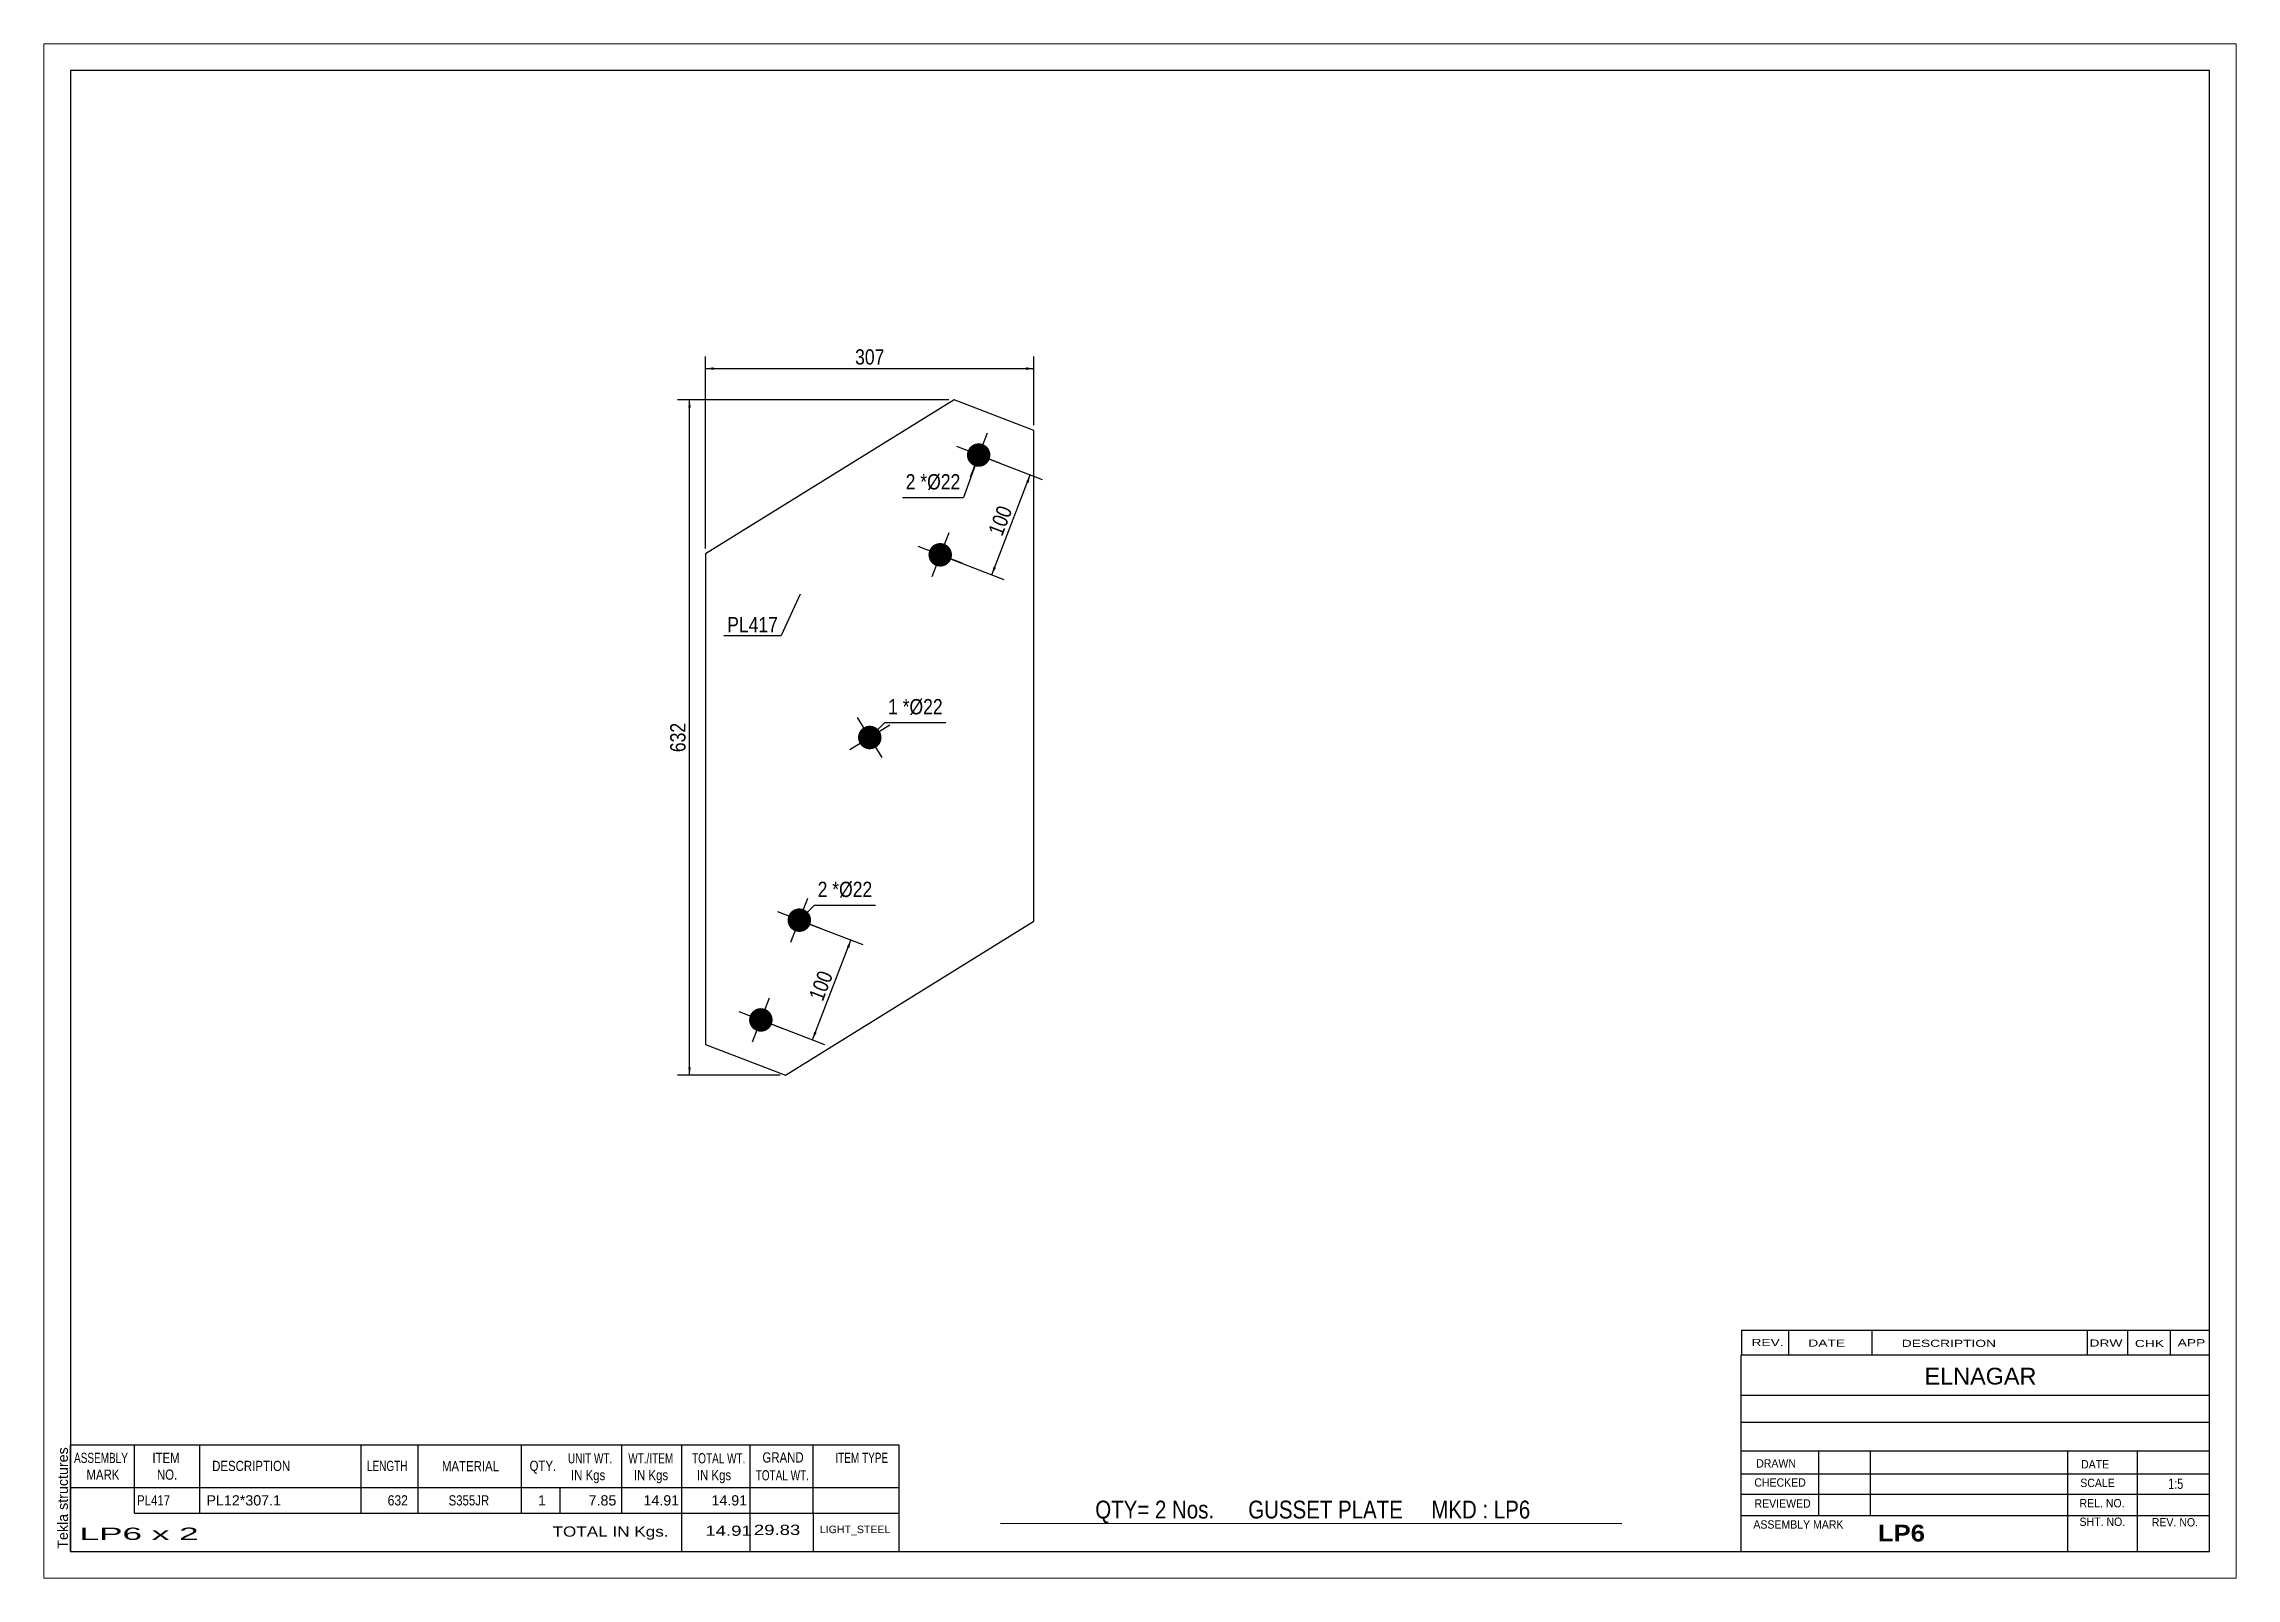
# Paper-space layout 'Layout1' of a CAD drawing. Header units: millimetres. Extents: x 0 to 410, y 0 to 287.
# The model-space entities are those that its viewports show. They can reach past a viewport. Long polylines and large blocks are cut down to what shows.
import ezdxf

# ---------------------------------------------------------------- set-up
doc = ezdxf.new("R2010")
doc.units = ezdxf.units.MM
doc.layers.add('Viewport layer', color=7, linetype='Continuous', plot=False)
doc.styles.add('Arial', font='ARIAL.TTF', dxfattribs={"height": 0.2})
doc.styles.add('Arial Bold', font='ARIALBD.TTF', dxfattribs={"height": 0.2})
doc.styles.add('Arial Narrow', font='ARIALN.TTF', dxfattribs={"height": 0.2})

# ---------------------------------------------------------------- blocks, each defined once
blk = doc.blocks.new('Unknown-629109742-1212')
at = {"color": 5, "linetype": 'Continuous'}
for p, q in [((281.25, 124.75), (-118.75, 124.75)), ((-118.75, 124.75), (-118.75, -152.25)), ((281.25, -152.25), (281.25, 124.75)), ((-118.75, -152.25), (281.25, -152.25))]:
    blk.add_line(p, q, dxfattribs=at)
at = {"color": 174, "linetype": 'Continuous', "style": 'Arial'}
blk.add_text('Tekla structures', height=1.9102, rotation=90, dxfattribs=at).set_placement((-119.25, -151.75))
blk = doc.blocks.new('Bolt-629109742-1302 - 1222')
at = {"linetype": 'Continuous'}
for points in [[(53.13, 52.04, -1), (49.03, 53.62, -1)], [(45.94, 33.38, -1), (41.83, 34.96, -1)]]:
    blk.add_hatch(color=3, dxfattribs=at).paths.add_polyline_path(points)
at = {"color": 3, "linetype": 'Continuous'}
for p, q in [((55.18, 51.24), (46.97, 54.41)), ((52.66, 56.93), (49.5, 48.72)), ((45.47, 38.27), (42.3, 30.06)), ((47.99, 32.58), (39.78, 35.75))]:
    blk.add_line(p, q, dxfattribs=at)
blk = doc.blocks.new('Part-629109742-1318 - 1222')
at = {"color": 2, "linetype": 'Continuous'}
for p, q in [((46.49, 63.17), (0, 34.33)), ((61.42, 57.41), (46.49, 63.17)), ((61.42, -34.33), (61.42, 57.41)), ((0, 34.33), (0, -57.41)), ((14.93, -63.17), (61.42, -34.33)), ((0, -57.41), (14.93, -63.17))]:
    blk.add_line(p, q, dxfattribs=at)
blk = doc.blocks.new('Bolt-629109742-1261 - 1222')
at = {"linetype": 'Continuous'}
blk.add_hatch(color=3, dxfattribs=at).paths.add_polyline_path([(28.84, -1.16, -1), (32.58, 1.16, -1)])
at = {"color": 3, "linetype": 'Continuous'}
for p, q in [((34.45, 2.32), (26.97, -2.32)), ((33.03, -3.74), (28.39, 3.74))]:
    blk.add_line(p, q, dxfattribs=at)
blk = doc.blocks.new('Bolt-629109742-1297 - 1222')
at = {"linetype": 'Continuous'}
for points in [[(15.48, -33.38, -1), (19.59, -34.96, -1)], [(8.29, -52.04, -1), (12.4, -53.62, -1)]]:
    blk.add_hatch(color=3, dxfattribs=at).paths.add_polyline_path(points)
at = {"color": 3, "linetype": 'Continuous'}
for p, q in [((13.43, -32.58), (21.64, -35.75)), ((15.95, -38.27), (19.12, -30.06)), ((8.76, -56.93), (11.93, -48.72)), ((6.24, -51.24), (14.45, -54.41))]:
    blk.add_line(p, q, dxfattribs=at)
blk = doc.blocks.new('StraightDimension-629109742-1361 - 1222')
at = {"linetype": 'Continuous'}
for points in [[(-3.25, 61.67), (-3, 63.17), (-2.75, 61.67)], [(-2.75, -61.67), (-3, -63.17), (-3.25, -61.67)]]:
    blk.add_hatch(color=7, dxfattribs=at).paths.add_polyline_path(points)
at = {"color": 7, "linetype": 'Continuous'}
for p, q in [((45.49, 63.17), (-5.25, 63.17)), ((-3, -63.17), (-3, 63.17)), ((13.93, -63.17), (-5.25, -63.17))]:
    blk.add_line(p, q, dxfattribs=at)
at = {"color": 0}
blk.add_wipeout([(-3.15, 3.34), (-7.35, 3.34), (-7.35, -3.34), (-3.15, -3.34)], dxfattribs=at)
at = {"color": 3, "style": 'Arial Narrow'}
blk.add_text('632', height=2.863, rotation=90.0002, dxfattribs=at).set_placement((-3.75, -2.74))
blk = doc.blocks.new('StraightDimension-629109742-1378 - 1222')
at = {"linetype": 'Continuous'}
for points in [[(1.5, 68.75), (0, 69), (1.5, 69.25)], [(59.92, 69.25), (61.42, 69), (59.92, 68.75)]]:
    blk.add_hatch(color=7, dxfattribs=at).paths.add_polyline_path(points)
at = {"color": 7, "linetype": 'Continuous'}
for p, q in [((0, 35.33), (0, 71.25)), ((61.42, 58.41), (61.42, 71.25)), ((0, 69), (61.42, 69))]:
    blk.add_line(p, q, dxfattribs=at)
at = {"color": 0}
blk.add_wipeout([(34.05, 69.15), (34.05, 73.35), (27.37, 73.35), (27.37, 69.15)], dxfattribs=at)
at = {"color": 3, "style": 'Arial Narrow'}
blk.add_text('307', height=2.863, dxfattribs=at).set_placement((27.97, 69.75))
blk = doc.blocks.new('StraightDimension-629109742-1332 - 1222')
at = {"linetype": 'Continuous'}
for points in [[(26.42, -39.2), (27.19, -37.89), (26.88, -39.38)], [(20.77, -55.24), (20, -56.55), (20.3, -55.06)]]:
    blk.add_hatch(color=7, dxfattribs=at).paths.add_polyline_path(points)
at = {"color": 7, "linetype": 'Continuous'}
for p, q in [((18.47, -34.53), (29.43, -38.75)), ((20, -56.55), (27.19, -37.89)), ((11.28, -53.19), (22.23, -57.41))]:
    blk.add_line(p, q, dxfattribs=at)
at = {"color": 0}
blk.add_wipeout([(24.66, -44.05), (20.74, -42.54), (18.33, -48.77), (22.25, -50.28)], dxfattribs=at)
at = {"color": 3, "style": 'Arial Narrow'}
blk.add_text('100', height=2.863, rotation=68.9154, dxfattribs=at).set_placement((21.91, -49.51))
blk = doc.blocks.new('StraightDimension-629109742-1350 - 1222')
at = {"linetype": 'Continuous'}
for points in [[(59.96, 47.8), (60.73, 49.11), (60.43, 47.62)], [(54.31, 31.75), (53.54, 30.44), (53.84, 31.93)]]:
    blk.add_hatch(color=7, dxfattribs=at).paths.add_polyline_path(points)
at = {"color": 7, "linetype": 'Continuous'}
for p, q in [((52.01, 52.47), (62.97, 48.24)), ((53.54, 30.44), (60.73, 49.11)), ((44.82, 33.81), (55.78, 29.58))]:
    blk.add_line(p, q, dxfattribs=at)
at = {"color": 0}
blk.add_wipeout([(58.2, 42.95), (54.28, 44.46), (51.87, 38.22), (55.79, 36.71)], dxfattribs=at)
at = {"color": 3, "style": 'Arial Narrow'}
blk.add_text('100', height=2.863, rotation=68.9154, dxfattribs=at).set_placement((55.45, 37.49))
blk = doc.blocks.new('CBS_BOM-629109742-1446')
at = {"color": 7, "linetype": 'Continuous'}
for p, q in [((-118.78, -140.28), (-118.78, -132.28)), ((-118.78, -132.28), (36.14, -132.28)), ((-106.78, -140.28), (-106.78, -132.28)), ((-94.59, -140.28), (-94.59, -132.28)), ((-64.43, -140.28), (-64.43, -132.28)), ((-53.75, -140.28), (-53.75, -132.28)), ((-34.43, -140.28), (-34.43, -132.28)), ((-15.63, -140.28), (-15.63, -132.28)), ((-4.42, -140.28), (-4.42, -132.28)), ((8.37, -140.28), (8.37, -132.28)), ((20.12, -140.28), (20.12, -132.28)), ((36.14, -132.29), (36.14, -140.27)), ((-118.78, -140.28), (36.14, -140.28)), ((-118.78, -145.08), (-118.78, -140.28)), ((-106.78, -145.08), (-106.78, -140.28)), ((-94.59, -145.08), (-94.59, -140.28)), ((-64.43, -145.08), (-64.43, -140.28)), ((-53.75, -145.08), (-53.75, -140.28)), ((-34.43, -145.08), (-34.43, -140.28)), ((-27.17, -145.08), (-27.17, -140.28)), ((-15.63, -145.08), (-15.63, -140.28)), ((-4.42, -145.08), (-4.42, -140.28)), ((8.37, -145.08), (8.37, -140.28)), ((20.14, -145.08), (20.14, -140.28)), ((36.14, -140.29), (36.14, -145.08)), ((-118.78, -152.28), (-118.78, -145.1)), ((-106.78, -145.08), (36.14, -145.08)), ((-4.42, -152.28), (-4.42, -145.1)), ((8.37, -152.28), (8.37, -145.1)), ((20.18, -152.28), (20.18, -145.1)), ((36.14, -145.08), (36.14, -152.28)), ((-118.78, -152.28), (36.14, -152.28))]:
    blk.add_line(p, q, dxfattribs=at)
at = {"color": 3, "linetype": 'Continuous', "style": 'Arial'}
for s, height, width, p in [('ASSEMBLY', 1.91, 0.7, (-118.1, -135.71)), ('ITEM', 1.91, 0.8, (-103.45, -135.71)), ('DESCRIPTION', 1.9102, 0.8, (-92.27, -137.21)), ('LENGTH', 1.91, 0.7, (-63.32, -137.21)), ('QTY.', 1.91, 0.8, (-32.91, -137.18)), ('UNIT WT.', 1.91, 0.7, (-25.74, -135.78)), ('WT./ITEM', 1.91, 0.7, (-14.45, -135.78)), ('TOTAL WT.', 1.91, 0.7, (-2.51, -135.78)), ('GRAND', 1.91, 0.8, (10.64, -135.62)), ('ITEM TYPE', 1.91, 0.7, (24.28, -135.7)), ('MARK', 1.91, 0.8, (-115.78, -138.84)), ('NO.', 1.91, 0.8, (-102.6, -138.84)), ('MATERIAL', 1.91, 0.8, (-49.3, -137.26)), ('IN Kgs', 1.91, 0.8, (-25.16, -138.92)), ('IN Kgs', 1.91, 0.8, (-13.41, -138.92)), ('IN Kgs', 1.91, 0.8, (-1.62, -138.92)), ('TOTAL WT.', 1.91, 0.7, (9.38, -138.96))]:
    blk.add_text(s, height=height, dxfattribs=dict(at, width=width)).set_placement(p)
at = {"color": 7, "linetype": 'Continuous', "style": 'Arial'}
for s, width, p in [('PL417', 0.8, (-106.32, -143.65)), ('632', 0.85, (-59.45, -143.65)), ('S355JR', 0.8, (-48.06, -143.65))]:
    blk.add_text(s, height=1.91, dxfattribs=dict(at, width=width)).set_placement(p)
for s, p in [('PL12*307.1', (-93.34, -143.65)), ('1', (-31.34, -143.65)), ('7.85', (-21.87, -143.65)), ('14.91', (-11.61, -143.65)), ('14.91', (1.1, -143.65))]:
    blk.add_text(s, height=1.91, dxfattribs=at).set_placement(p)
at = {"color": 6, "linetype": 'Continuous', "style": 'Arial'}
for s, height, width, p in [('TOTAL IN Kgs.', 1.9102, 1.2, (-28.62, -149.48)), ('14.91', 1.91, 1.3, (-0.03, -149.33)), ('29.83', 1.91, 1.3, (9.04, -149.17)), ('LP6 x 2', 2.292, 2.05, (-117.06, -150.09))]:
    blk.add_text(s, height=height, dxfattribs=dict(at, width=width)).set_placement(p)
blk.add_text('LIGHT_STEEL', height=1.4135, dxfattribs=at).set_placement((21.39, -148.83))
blk = doc.blocks.new('CBS_CALLOFF-629109742-1447')
at = {"color": 7, "linetype": 'Continuous'}
blk.add_line((55.13, -146.98), (171.36, -147), dxfattribs=at)
at = {"color": 3, "linetype": 'Continuous', "style": 'Arial Narrow'}
blk.add_text('QTY= 2 Nos.      GUSSET PLATE     MKD : LP6', height=3.3405, dxfattribs=at).set_placement((72.88, -146.09))
blk = doc.blocks.new('CBS_NAME_BLOG-629109742-1448')
at = {"color": 7, "linetype": 'Continuous'}
for p, q in [((193.66, -115.5), (281.18, -115.5)), ((193.66, -152.21), (193.66, -115.5)), ((193.66, -123.04), (281.18, -123.04)), ((193.73, -128.09), (281.25, -128.09)), ((193.66, -133.46), (281.18, -133.46)), ((208.18, -145.57), (208.18, -133.47)), ((217.87, -145.54), (217.87, -133.47)), ((254.78, -152.21), (254.78, -133.48)), ((267.83, -152.21), (267.83, -133.47)), ((193.67, -137.76), (281.25, -137.74)), ((193.66, -141.51), (281.18, -141.51)), ((193.66, -145.55), (281.18, -145.55)), ((193.66, -152.25), (281.25, -152.25))]:
    blk.add_line(p, q, dxfattribs=at)
at = {"color": 3, "linetype": 'Continuous', "style": 'Arial'}
blk.add_text('ELNAGAR', height=3.133, dxfattribs=at).set_placement((227.98, -121.03))
at = {"color": 3, "linetype": 'Continuous'}
for s, height, style, width, p in [('DRAWN', 1.566, 'Arial', 0.9, (196.49, -136.57)), ('DATE', 1.566, 'Arial', 0.9, (257.25, -136.73)), ('CHECKED', 1.566, 'Arial', 0.9, (196.14, -140.14)), ('SCALE', 1.566, 'Arial', 0.9, (257.1, -140.21)), ('1:5', 1.957, 'Arial Narrow', 0.9, (273.55, -140.57)), ('REVIEWED', 1.566, 'Arial', 0.9, (196.18, -144.06)), ('REL. NO.', 1.566, 'Arial', 0.9, (256.96, -144.01)), ('ASSEMBLY MARK', 1.5663, 'Arial', 0.9, (195.96, -147.99)), ('LP6', 3.131, 'Arial Bold', 1.1, (219.24, -150.39)), ('SHT. NO.', 1.566, 'Arial', 0.9, (256.96, -147.48)), ('REV. NO.', 1.566, 'Arial', 0.9, (270.48, -147.57))]:
    blk.add_text(s, height=height, dxfattribs=dict(at, style=style, width=width)).set_placement(p)
blk = doc.blocks.new('CBS_REVISION-629109742-1449')
at = {"color": 7, "linetype": 'Continuous'}
for p, q in [((193.74, -110.87), (281.24, -110.87)), ((193.74, -110.87), (193.74, -115.5)), ((202.54, -110.87), (202.54, -115.5)), ((218.13, -110.87), (218.13, -115.44)), ((258.39, -110.87), (258.39, -115.5)), ((265.93, -110.87), (265.93, -115.5)), ((273.88, -110.87), (273.88, -115.5)), ((193.74, -115.5), (281.24, -115.5))]:
    blk.add_line(p, q, dxfattribs=at)
at = {"color": 7, "style": 'Arial Narrow', "width": 1.7}
for s, height, p in [('REV.', 1.326, (195.6, -113.82)), ('DATE', 1.326, (206.23, -113.94)), ('DESCRIPTION', 1.3257, (223.71, -113.99)), ('DRW', 1.326, (258.82, -113.93)), ('CHK', 1.326, (267.31, -114.02)), ('APP', 1.326, (275.31, -113.87))]:
    blk.add_text(s, height=height, dxfattribs=at).set_placement(p)
blk = doc.blocks.new('Mark-629109742-1256 - 1222')
at = {"color": 0}
blk.add_wipeout([(35.97, 4.33), (35.97, 7.33), (34.14, 7.33), (34.14, 4.33)], dxfattribs=at)
blk.add_wipeout([(35.97, 4.33), (35.97, 7.33), (34.14, 7.33), (34.14, 4.33)], dxfattribs=at)
at = {"color": 7, "linetype": 'Continuous'}
blk.add_line((30.71, 0), (33.54, 2.83), dxfattribs=at)
at = {"color": 0}
blk.add_wipeout([(38.14, 4.33), (38.14, 7.33), (36.87, 7.33), (36.87, 4.33)], dxfattribs=at)
blk.add_wipeout([(38.14, 4.33), (38.14, 7.33), (36.87, 7.33), (36.87, 4.33)], dxfattribs=at)
at = {"color": 3, "style": 'Arial Narrow'}
blk.add_text('1', height=2.86, dxfattribs=at).set_placement((34.14, 4.33))
at = {"color": 0}
blk.add_wipeout([(44.36, 4.33), (44.36, 7.33), (38.14, 7.33), (38.14, 4.33)], dxfattribs=at)
blk.add_wipeout([(44.36, 4.33), (44.36, 7.33), (38.14, 7.33), (38.14, 4.33)], dxfattribs=at)
at = {"color": 7, "linetype": 'Continuous'}
blk.add_line((33.54, 2.83), (44.96, 2.83), dxfattribs=at)
at = {"color": 3, "style": 'Arial Narrow'}
for s, height, p in [('*', 2.86, (36.87, 4.33)), ('Ø22', 2.863, (38.14, 4.33))]:
    blk.add_text(s, height=height, dxfattribs=at).set_placement(p)
blk = doc.blocks.new('Mark-629109742-1293 - 1222')
at = {"color": 0}
blk.add_wipeout([(22.79, -29.84), (22.79, -26.84), (20.97, -26.84), (20.97, -29.84)], dxfattribs=at)
blk.add_wipeout([(22.79, -29.84), (22.79, -26.84), (20.97, -26.84), (20.97, -29.84)], dxfattribs=at)
at = {"color": 7, "linetype": 'Continuous'}
blk.add_line((17.54, -34.17), (20.37, -31.34), dxfattribs=at)
at = {"color": 0}
blk.add_wipeout([(24.97, -29.84), (24.97, -26.84), (23.69, -26.84), (23.69, -29.84)], dxfattribs=at)
blk.add_wipeout([(24.97, -29.84), (24.97, -26.84), (23.69, -26.84), (23.69, -29.84)], dxfattribs=at)
at = {"color": 3, "style": 'Arial Narrow'}
blk.add_text('2', height=2.86, dxfattribs=at).set_placement((20.97, -29.84))
at = {"color": 0}
blk.add_wipeout([(31.19, -29.84), (31.19, -26.84), (24.97, -26.84), (24.97, -29.84)], dxfattribs=at)
blk.add_wipeout([(31.19, -29.84), (31.19, -26.84), (24.97, -26.84), (24.97, -29.84)], dxfattribs=at)
at = {"color": 7, "linetype": 'Continuous'}
blk.add_line((20.37, -31.34), (31.79, -31.34), dxfattribs=at)
at = {"color": 3, "style": 'Arial Narrow'}
for s, height, p in [('*', 2.86, (23.69, -29.84)), ('Ø22', 2.863, (24.97, -29.84))]:
    blk.add_text(s, height=height, dxfattribs=at).set_placement(p)
blk = doc.blocks.new('Mark-629109742-1314 - 1222')
at = {"color": 0}
blk.add_wipeout([(13.56, 19.68), (13.56, 22.68), (4.05, 22.68), (4.05, 19.68)], dxfattribs=at)
blk.add_wipeout([(13.56, 19.68), (13.56, 22.68), (4.05, 22.68), (4.05, 19.68)], dxfattribs=at)
at = {"color": 7, "linetype": 'Continuous'}
for p in [(17.69, 26.82), (3.45, 19.08)]:
    blk.add_line(p, (14.16, 19.08), dxfattribs=at)
at = {"color": 3, "style": 'Arial Narrow'}
blk.add_text('PL417', height=2.863, dxfattribs=at).set_placement((4.05, 19.68))
blk = doc.blocks.new('Mark-629109742-1298 - 1222')
at = {"color": 0}
blk.add_wipeout([(39.26, 46.4), (39.26, 49.4), (37.43, 49.4), (37.43, 46.4)], dxfattribs=at)
blk.add_wipeout([(39.26, 46.4), (39.26, 49.4), (37.43, 49.4), (37.43, 46.4)], dxfattribs=at)
blk.add_wipeout([(41.44, 46.4), (41.44, 49.4), (40.16, 49.4), (40.16, 46.4)], dxfattribs=at)
blk.add_wipeout([(41.44, 46.4), (41.44, 49.4), (40.16, 49.4), (40.16, 46.4)], dxfattribs=at)
at = {"color": 3, "style": 'Arial Narrow'}
blk.add_text('2', height=2.86, dxfattribs=at).set_placement((37.43, 46.4))
at = {"color": 0}
blk.add_wipeout([(47.65, 46.4), (47.65, 49.4), (41.44, 49.4), (41.44, 46.4)], dxfattribs=at)
blk.add_wipeout([(47.65, 46.4), (47.65, 49.4), (41.44, 49.4), (41.44, 46.4)], dxfattribs=at)
at = {"color": 7, "linetype": 'Continuous'}
for p in [(51.08, 52.83), (36.83, 44.9)]:
    blk.add_line(p, (48.25, 44.9), dxfattribs=at)
at = {"color": 3, "style": 'Arial Narrow'}
for s, height, p in [('*', 2.86, (40.16, 46.4)), ('Ø22', 2.863, (41.44, 46.4))]:
    blk.add_text(s, height=height, dxfattribs=at).set_placement(p)

msp = doc.modelspace()

# ---------------------------------------------------------------- block references
for name in ['Unknown-629109742-1212', 'Part-629109742-1318 - 1222', 'Bolt-629109742-1302 - 1222', 'Bolt-629109742-1261 - 1222', 'Bolt-629109742-1297 - 1222', 'CBS_REVISION-629109742-1449', 'CBS_NAME_BLOG-629109742-1448', 'CBS_BOM-629109742-1446', 'CBS_CALLOFF-629109742-1447']:
    msp.add_blockref(name, (0, 0))

# ---------------------------------------------------------------- next in the draw order: block references
msp.add_blockref('StraightDimension-629109742-1361 - 1222', (0, 0))

# ---------------------------------------------------------------- next in the draw order: block references
for name in ['StraightDimension-629109742-1378 - 1222', 'Mark-629109742-1314 - 1222', 'Mark-629109742-1256 - 1222', 'StraightDimension-629109742-1332 - 1222']:
    msp.add_blockref(name, (0, 0))

# ---------------------------------------------------------------- next in the draw order: block references
for name in ['StraightDimension-629109742-1350 - 1222', 'Mark-629109742-1293 - 1222']:
    msp.add_blockref(name, (0, 0))

# ---------------------------------------------------------------- next in the draw order: block references
msp.add_blockref('Mark-629109742-1298 - 1222', (0, 0))

psp = doc.layouts.get("Layout1")

# ---------------------------------------------------------------- viewports
at = {"layer": 'Viewport layer', "view_target_point": (81.25, -13.75)}
psp.add_viewport(center=(205, 143.5), size=(410, 287), view_center_point=(0, 0), view_height=287, dxfattribs=at)

doc.saveas('drawing.dxf')
